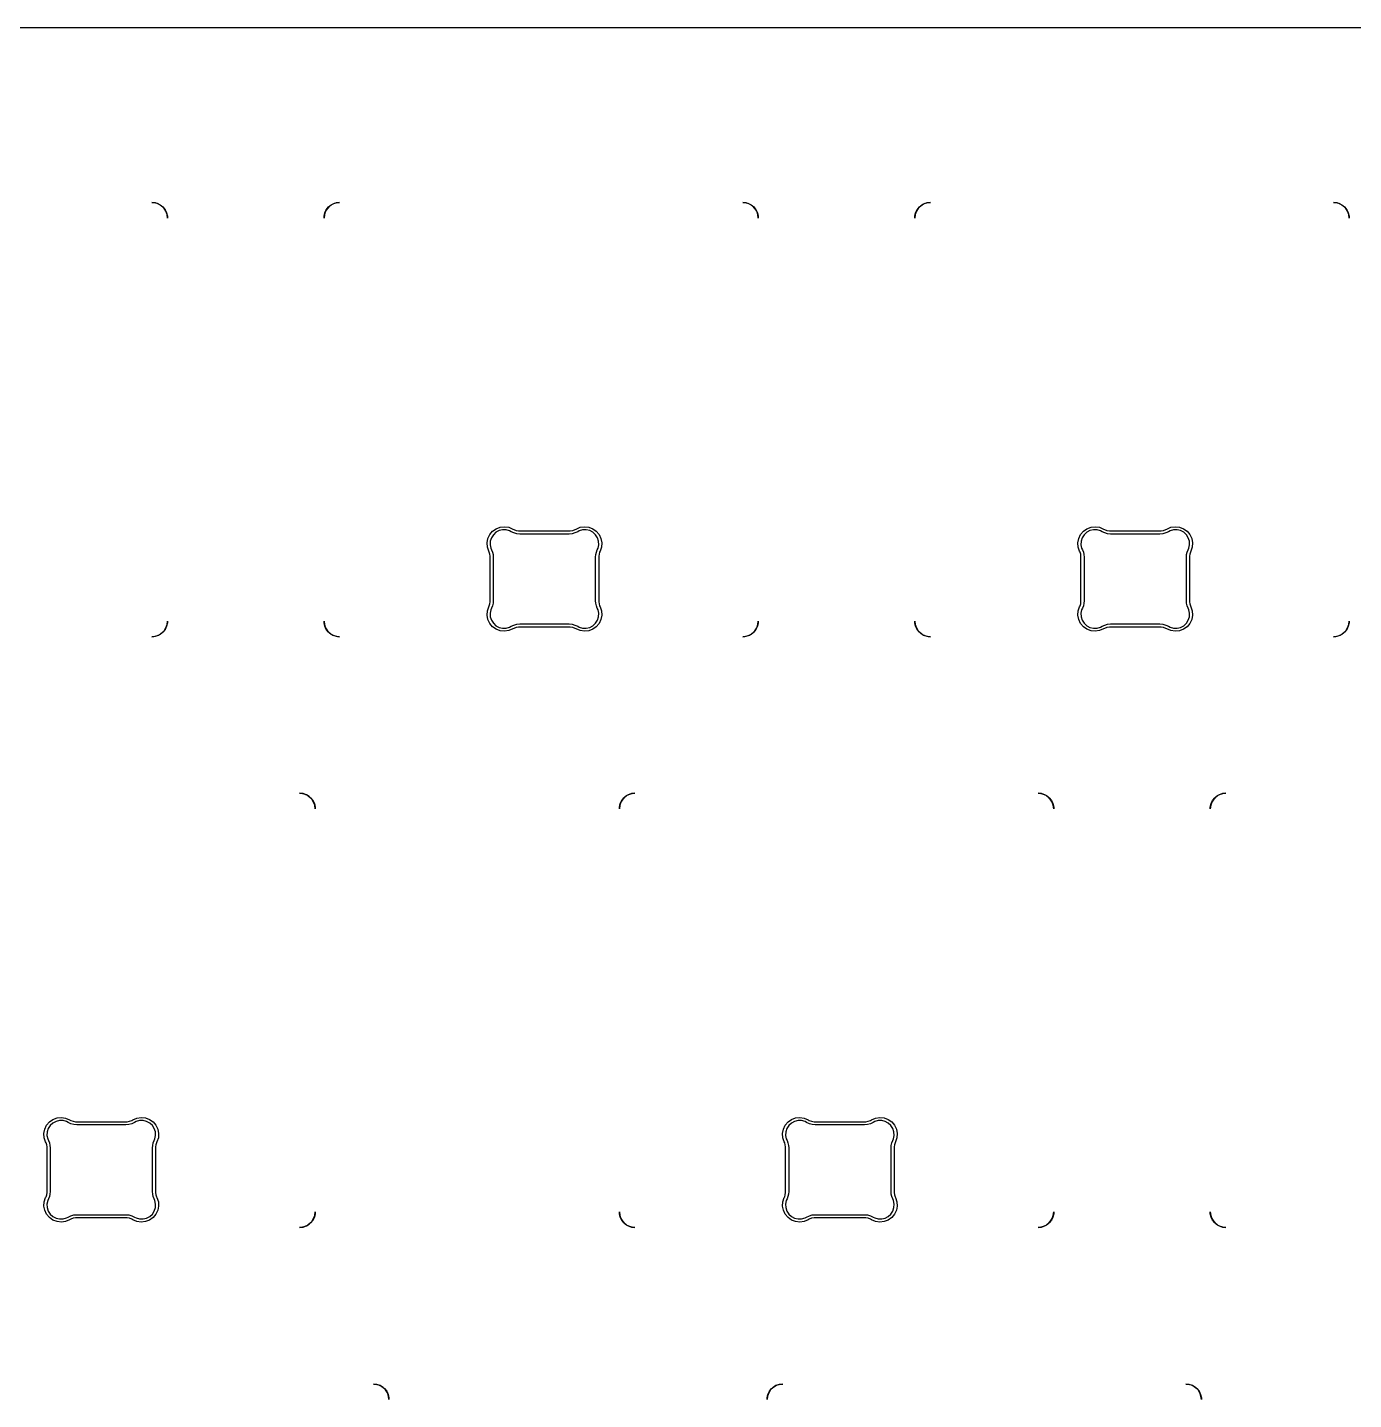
# Model space of a CAD drawing. Header units: millimetres. Extents: x -23 to 317, y -152 to -52.
# Drawn here: x 19.14 to 61.89, y -95.78 to -51.53 of the extents above; entities that cross this region are included whole.
import ezdxf

# ---------------------------------------------------------------- set-up
doc = ezdxf.new("R2010")
doc.units = ezdxf.units.MM
doc.layers.add('Edge.Cuts', color=40, linetype='CONTINUOUS', true_color=0xfabd2f)

msp = doc.modelspace()

# ---------------------------------------------------------------- linework, layer by layer
at = {"layer": 'Edge.Cuts', "linetype": 'CONTINUOUS'}
for p, q in [((-23.4, -51.535), (317.4, -51.535)), ((317.395, -51.545), (-23.395, -51.545)), ((23.26126, -57.192536), (23.15, -57.18)), ((23.15, -57.18), (23.206336, -57.18)), ((23.206336, -57.18), (23.316184, -57.205072)), ((23.366942, -57.229516), (23.26126, -57.192536)), ((23.316184, -57.205072), (23.417699, -57.253959)), ((23.461745, -57.289085), (23.366942, -57.229516)), ((23.417699, -57.253959), (23.50579, -57.32421)), ((23.540915, -57.368255), (23.461745, -57.289085)), ((23.50579, -57.32421), (23.576041, -57.412301)), ((23.600484, -57.463058), (23.540915, -57.368255)), ((23.576041, -57.412301), (23.624928, -57.513816)), ((23.637464, -57.56874), (23.600484, -57.463058)), ((23.624928, -57.513816), (23.65, -57.623664)), ((28.7, -57.623664), (28.725072, -57.513816)), ((28.749516, -57.463058), (28.712536, -57.56874)), ((28.725072, -57.513816), (28.773959, -57.412301)), ((28.809085, -57.368255), (28.749516, -57.463058)), ((28.773959, -57.412301), (28.84421, -57.32421)), ((28.888255, -57.289085), (28.809085, -57.368255)), ((28.84421, -57.32421), (28.932301, -57.253959)), ((28.983058, -57.229516), (28.888255, -57.289085)), ((28.932301, -57.253959), (29.033816, -57.205072)), ((29.08874, -57.192536), (28.983058, -57.229516)), ((29.033816, -57.205072), (29.143664, -57.18)), ((29.2, -57.18), (29.08874, -57.192536)), ((29.143664, -57.18), (29.2, -57.18)), ((42.31126, -57.192536), (42.2, -57.18)), ((42.2, -57.18), (42.256336, -57.18)), ((42.256336, -57.18), (42.366184, -57.205072)), ((42.416942, -57.229516), (42.31126, -57.192536)), ((42.366184, -57.205072), (42.467699, -57.253959)), ((42.511745, -57.289085), (42.416942, -57.229516)), ((42.467699, -57.253959), (42.55579, -57.32421)), ((42.590915, -57.368255), (42.511745, -57.289085)), ((42.55579, -57.32421), (42.626041, -57.412301)), ((42.650484, -57.463058), (42.590915, -57.368255)), ((42.626041, -57.412301), (42.674928, -57.513816)), ((42.687464, -57.56874), (42.650484, -57.463058)), ((42.674928, -57.513816), (42.7, -57.623664)), ((47.75, -57.623664), (47.775072, -57.513816)), ((47.799516, -57.463058), (47.762536, -57.56874)), ((47.775072, -57.513816), (47.823959, -57.412301)), ((47.859085, -57.368255), (47.799516, -57.463058)), ((47.823959, -57.412301), (47.89421, -57.32421)), ((47.938255, -57.289085), (47.859085, -57.368255)), ((47.89421, -57.32421), (47.982301, -57.253959)), ((48.033058, -57.229516), (47.938255, -57.289085)), ((47.982301, -57.253959), (48.083816, -57.205072)), ((48.13874, -57.192536), (48.033058, -57.229516)), ((48.083816, -57.205072), (48.193664, -57.18)), ((48.25, -57.18), (48.13874, -57.192536)), ((48.193664, -57.18), (48.25, -57.18)), ((61.36126, -57.192536), (61.25, -57.18)), ((61.25, -57.18), (61.306336, -57.18)), ((61.306336, -57.18), (61.416184, -57.205072)), ((61.466942, -57.229516), (61.36126, -57.192536)), ((61.416184, -57.205072), (61.517699, -57.253959)), ((61.561745, -57.289085), (61.466942, -57.229516)), ((61.517699, -57.253959), (61.60579, -57.32421)), ((61.640915, -57.368255), (61.561745, -57.289085)), ((61.60579, -57.32421), (61.676041, -57.412301)), ((61.700484, -57.463058), (61.640915, -57.368255)), ((61.676041, -57.412301), (61.724928, -57.513816)), ((61.737464, -57.56874), (61.700484, -57.463058)), ((61.724928, -57.513816), (61.75, -57.623664)), ((23.65, -57.68), (23.637464, -57.56874)), ((23.65, -57.623664), (23.65, -57.68)), ((28.712536, -57.56874), (28.7, -57.68)), ((28.7, -57.68), (28.7, -57.623664)), ((42.7, -57.68), (42.687464, -57.56874)), ((42.7, -57.623664), (42.7, -57.68)), ((47.762536, -57.56874), (47.75, -57.68)), ((47.75, -57.68), (47.75, -57.623664)), ((61.75, -57.68), (61.737464, -57.56874)), ((61.75, -57.623664), (61.75, -57.68)), ((34.24795, -67.698244), (34.378614, -67.648603)), ((34.378614, -67.648603), (34.517572, -67.633502)), ((34.517572, -67.633502), (34.655849, -67.653917)), ((34.655849, -67.653917), (34.784515, -67.70853)), ((36.827485, -67.708531), (36.956151, -67.653918)), ((36.956151, -67.653918), (37.094428, -67.633503)), ((37.094428, -67.633503), (37.233386, -67.648604)), ((37.233386, -67.648604), (37.36405, -67.698245)), ((53.29795, -67.698244), (53.428614, -67.648603)), ((53.428614, -67.648603), (53.567572, -67.633502)), ((53.567572, -67.633502), (53.705849, -67.653917)), ((53.705849, -67.653917), (53.834515, -67.70853)), ((55.877485, -67.708531), (56.006151, -67.653918)), ((56.006151, -67.653918), (56.144428, -67.633503)), ((56.144428, -67.633503), (56.283386, -67.648604)), ((56.283386, -67.648604), (56.41405, -67.698245)), ((33.958054, -68.149873), (33.984234, -68.01257)), ((33.984234, -68.01257), (34.044179, -67.886301)), ((34.044179, -67.886301), (34.134019, -67.77922)), ((34.061481, -68.098447), (34.054454, -68.213504)), ((34.097284, -67.988876), (34.061481, -68.098447)), ((34.159552, -67.89187), (34.097284, -67.988876)), ((34.134019, -67.77922), (34.24795, -67.698244)), ((34.244262, -67.813692), (34.159552, -67.89187)), ((34.345943, -67.759393), (34.244262, -67.813692)), ((34.458028, -67.732479), (34.345943, -67.759393)), ((34.573279, -67.734688), (34.458028, -67.732479)), ((34.68425, -67.765878), (34.573279, -67.734688)), ((34.734063, -67.79487), (34.68425, -67.765878)), ((34.821638, -67.836172), (34.734063, -67.79487)), ((34.784515, -67.70853), (34.818862, -67.72856)), ((34.818862, -67.72856), (34.893495, -67.756019)), ((34.915098, -67.861476), (34.821638, -67.836172)), ((34.893495, -67.756019), (34.971786, -67.769964)), ((35.011539, -67.869998), (34.915098, -67.861476)), ((34.971786, -67.769964), (35.011547, -67.769999)), ((35.011548, -67.87), (35.011539, -67.869998)), ((35.011547, -67.769999), (35.01155, -67.77)), ((36.600453, -67.87), (35.011548, -67.87)), ((35.01155, -67.77), (36.600453, -67.77)), ((36.600453, -67.77), (36.640214, -67.769965)), ((36.696902, -67.861477), (36.600453, -67.87)), ((36.640214, -67.769965), (36.718505, -67.75602)), ((36.790362, -67.836173), (36.696902, -67.861477)), ((36.718505, -67.75602), (36.793138, -67.728561)), ((36.877937, -67.794871), (36.790362, -67.836173)), ((36.793138, -67.728561), (36.827485, -67.708531)), ((36.92775, -67.765879), (36.877937, -67.794871)), ((37.038721, -67.734689), (36.92775, -67.765879)), ((37.153971, -67.73248), (37.038721, -67.734689)), ((37.266057, -67.759394), (37.153971, -67.73248)), ((37.367738, -67.813693), (37.266057, -67.759394)), ((37.36405, -67.698245), (37.477981, -67.779221)), ((37.452448, -67.89187), (37.367738, -67.813693)), ((37.514715, -67.988877), (37.452448, -67.89187)), ((37.477981, -67.779221), (37.56782, -67.886302)), ((37.550519, -68.098447), (37.514715, -67.988877)), ((37.557546, -68.213504), (37.550519, -68.098447)), ((37.56782, -67.886302), (37.627766, -68.012571)), ((37.627766, -68.012571), (37.653946, -68.149873)), ((53.008054, -68.149873), (53.034234, -68.01257)), ((53.034234, -68.01257), (53.094179, -67.886301)), ((53.094179, -67.886301), (53.184019, -67.77922)), ((53.111481, -68.098447), (53.104454, -68.213504)), ((53.147284, -67.988876), (53.111481, -68.098447)), ((53.209552, -67.89187), (53.147284, -67.988876)), ((53.184019, -67.77922), (53.29795, -67.698244)), ((53.294262, -67.813692), (53.209552, -67.89187)), ((53.395943, -67.759393), (53.294262, -67.813692)), ((53.508028, -67.732479), (53.395943, -67.759393)), ((53.623279, -67.734688), (53.508028, -67.732479)), ((53.73425, -67.765878), (53.623279, -67.734688)), ((53.784063, -67.79487), (53.73425, -67.765878)), ((53.871638, -67.836172), (53.784063, -67.79487)), ((53.834515, -67.70853), (53.868862, -67.72856)), ((53.868862, -67.72856), (53.943495, -67.756019)), ((53.965098, -67.861476), (53.871638, -67.836172)), ((53.943495, -67.756019), (54.021786, -67.769964)), ((54.061539, -67.869998), (53.965098, -67.861476)), ((54.021786, -67.769964), (54.061547, -67.769999)), ((54.061548, -67.87), (54.061539, -67.869998)), ((54.061547, -67.769999), (54.06155, -67.77)), ((55.650453, -67.87), (54.061548, -67.87)), ((54.06155, -67.77), (55.650453, -67.77)), ((55.650453, -67.77), (55.690214, -67.769965)), ((55.746902, -67.861477), (55.650453, -67.87)), ((55.690214, -67.769965), (55.768505, -67.75602)), ((55.840362, -67.836173), (55.746902, -67.861477)), ((55.768505, -67.75602), (55.843138, -67.728561)), ((55.927937, -67.794871), (55.840362, -67.836173)), ((55.843138, -67.728561), (55.877485, -67.708531)), ((55.97775, -67.765879), (55.927937, -67.794871)), ((56.088721, -67.734689), (55.97775, -67.765879)), ((56.203971, -67.73248), (56.088721, -67.734689)), ((56.316057, -67.759394), (56.203971, -67.73248)), ((56.417738, -67.813693), (56.316057, -67.759394)), ((56.41405, -67.698245), (56.527981, -67.779221)), ((56.502448, -67.89187), (56.417738, -67.813693)), ((56.564715, -67.988877), (56.502448, -67.89187)), ((56.527981, -67.779221), (56.61782, -67.886302)), ((56.600519, -68.098447), (56.564715, -67.988877)), ((56.607546, -68.213504), (56.600519, -68.098447)), ((56.61782, -67.886302), (56.677766, -68.012571)), ((56.677766, -68.012571), (56.703946, -68.149873)), ((33.967331, -68.289341), (33.958054, -68.149873)), ((34.011465, -68.421967), (33.967331, -68.289341)), ((34.026088, -68.452342), (34.011465, -68.421967)), ((34.045956, -68.516773), (34.026088, -68.452342)), ((34.056002, -68.583445), (34.045956, -68.516773)), ((34.054454, -68.213504), (34.076658, -68.326616)), ((34.076658, -68.326616), (34.101567, -68.378591)), ((34.101567, -68.378591), (34.131581, -68.455091)), ((34.131581, -68.455091), (34.149862, -68.535209)), ((34.149862, -68.535209), (34.156001, -68.617156)), ((37.455999, -68.617156), (37.462138, -68.535209)), ((37.462138, -68.535209), (37.480419, -68.455091)), ((37.480419, -68.455091), (37.510431, -68.378594)), ((37.510431, -68.378594), (37.510432, -68.378591)), ((37.510432, -68.378591), (37.535342, -68.326616)), ((37.535342, -68.326616), (37.557546, -68.213504)), ((37.566044, -68.516772), (37.555998, -68.583444)), ((37.585912, -68.452342), (37.566044, -68.516772)), ((37.600533, -68.421969), (37.585912, -68.452342)), ((37.600536, -68.421967), (37.600533, -68.421969)), ((37.644669, -68.289341), (37.600536, -68.421967)), ((37.653946, -68.149873), (37.644669, -68.289341)), ((53.017331, -68.289341), (53.008054, -68.149873)), ((53.061465, -68.421967), (53.017331, -68.289341)), ((53.076088, -68.452342), (53.061465, -68.421967)), ((53.095956, -68.516773), (53.076088, -68.452342)), ((53.106002, -68.583445), (53.095956, -68.516773)), ((53.104454, -68.213504), (53.126658, -68.326616)), ((53.126658, -68.326616), (53.151567, -68.378591)), ((53.151567, -68.378591), (53.181581, -68.455091)), ((53.181581, -68.455091), (53.199862, -68.535209)), ((53.199862, -68.535209), (53.206001, -68.617156)), ((56.505999, -68.617156), (56.512138, -68.535209)), ((56.512138, -68.535209), (56.530419, -68.455091)), ((56.530419, -68.455091), (56.560431, -68.378594)), ((56.560431, -68.378594), (56.560432, -68.378591)), ((56.560432, -68.378591), (56.585342, -68.326616)), ((56.585342, -68.326616), (56.607546, -68.213504)), ((56.616044, -68.516772), (56.605998, -68.583444)), ((56.635912, -68.452342), (56.616044, -68.516772)), ((56.650533, -68.421969), (56.635912, -68.452342)), ((56.650536, -68.421967), (56.650533, -68.421969)), ((56.694669, -68.289341), (56.650536, -68.421967)), ((56.703946, -68.149873), (56.694669, -68.289341)), ((34.056001, -68.617156), (34.056002, -68.583445)), ((34.056001, -68.617157), (34.056001, -68.617156)), ((34.056001, -70.022841), (34.056001, -68.617157)), ((34.156001, -68.617156), (34.156001, -68.617157)), ((34.156001, -68.617157), (34.156001, -70.022841)), ((37.455999, -68.617157), (37.455999, -68.617156)), ((37.455999, -70.022841), (37.455999, -68.617157)), ((37.555998, -68.583444), (37.555999, -68.617156)), ((37.555999, -68.617156), (37.555999, -68.617157)), ((37.555999, -68.617157), (37.555999, -70.022841)), ((53.106001, -68.617156), (53.106002, -68.583445)), ((53.106001, -68.617157), (53.106001, -68.617156)), ((53.106001, -70.022841), (53.106001, -68.617157)), ((53.206001, -68.617156), (53.206001, -68.617157)), ((53.206001, -68.617157), (53.206001, -70.022841)), ((56.505999, -68.617157), (56.505999, -68.617156)), ((56.505999, -70.022841), (56.505999, -68.617157)), ((56.605998, -68.583444), (56.605999, -68.617156)), ((56.605999, -68.617156), (56.605999, -68.617157)), ((56.605999, -68.617157), (56.605999, -70.022841)), ((33.967331, -70.350657), (34.011464, -70.218031)), ((34.011464, -70.218031), (34.011466, -70.218028)), ((34.011466, -70.218028), (34.026088, -70.187656)), ((34.026088, -70.187656), (34.045956, -70.123226)), ((34.045956, -70.123226), (34.056002, -70.056554)), ((34.076658, -70.313381), (34.054454, -70.426494)), ((34.056001, -70.022842), (34.056001, -70.022841)), ((34.056002, -70.056554), (34.056001, -70.022842)), ((34.101568, -70.261407), (34.076658, -70.313381)), ((34.131581, -70.184907), (34.101568, -70.261403)), ((34.101568, -70.261403), (34.101568, -70.261407)), ((34.149862, -70.104789), (34.131581, -70.184907)), ((34.156001, -70.022842), (34.149862, -70.104789)), ((34.156001, -70.022841), (34.156001, -70.022842)), ((37.462138, -70.104789), (37.455999, -70.022841)), ((37.480419, -70.184907), (37.462138, -70.104789)), ((37.510433, -70.261406), (37.480419, -70.184907)), ((37.535343, -70.313381), (37.510433, -70.261406)), ((37.557547, -70.426494), (37.535343, -70.313381)), ((37.555999, -70.022841), (37.555998, -70.056553)), ((37.555998, -70.056553), (37.566044, -70.123225)), ((37.566044, -70.123225), (37.585912, -70.187656)), ((37.585912, -70.187656), (37.600534, -70.218028)), ((37.600534, -70.218028), (37.600535, -70.21803)), ((37.600535, -70.21803), (37.64467, -70.350656)), ((53.017331, -70.350657), (53.061464, -70.218031)), ((53.061464, -70.218031), (53.061466, -70.218028)), ((53.061466, -70.218028), (53.076088, -70.187656)), ((53.076088, -70.187656), (53.095956, -70.123226)), ((53.095956, -70.123226), (53.106002, -70.056554)), ((53.126658, -70.313381), (53.104454, -70.426494)), ((53.106001, -70.022842), (53.106001, -70.022841)), ((53.106002, -70.056554), (53.106001, -70.022842)), ((53.151568, -70.261407), (53.126658, -70.313381)), ((53.181581, -70.184907), (53.151568, -70.261403)), ((53.151568, -70.261403), (53.151568, -70.261407)), ((53.199862, -70.104789), (53.181581, -70.184907)), ((53.206001, -70.022842), (53.199862, -70.104789)), ((53.206001, -70.022841), (53.206001, -70.022842)), ((56.512138, -70.104789), (56.505999, -70.022841)), ((56.530419, -70.184907), (56.512138, -70.104789)), ((56.560433, -70.261406), (56.530419, -70.184907)), ((56.585343, -70.313381), (56.560433, -70.261406)), ((56.607547, -70.426494), (56.585343, -70.313381)), ((56.605999, -70.022841), (56.605998, -70.056553)), ((56.605998, -70.056553), (56.616044, -70.123225)), ((56.616044, -70.123225), (56.635912, -70.187656)), ((56.635912, -70.187656), (56.650534, -70.218028)), ((56.650534, -70.218028), (56.650535, -70.21803)), ((56.650535, -70.21803), (56.69467, -70.350656)), ((23.600484, -70.896942), (23.637464, -70.79126)), ((23.65, -70.736336), (23.624928, -70.846184)), ((23.637464, -70.79126), (23.65, -70.68)), ((23.65, -70.68), (23.65, -70.736336)), ((28.7, -70.736336), (28.7, -70.68)), ((28.7, -70.68), (28.712536, -70.79126)), ((28.725072, -70.846184), (28.7, -70.736336)), ((28.712536, -70.79126), (28.749516, -70.896942)), ((33.958054, -70.490125), (33.967331, -70.350657)), ((33.984234, -70.627427), (33.958054, -70.490125)), ((34.04418, -70.753696), (33.984234, -70.627427)), ((34.13402, -70.860776), (34.04418, -70.753696)), ((34.054454, -70.426494), (34.061482, -70.541551)), ((34.061482, -70.541551), (34.097285, -70.651121)), ((34.097285, -70.651121), (34.159553, -70.748127)), ((34.159553, -70.748127), (34.244262, -70.826304)), ((34.821639, -70.803826), (34.915099, -70.778522)), ((34.915099, -70.778522), (35.011548, -70.769999)), ((35.011548, -70.769999), (36.600452, -70.769999)), ((36.600452, -70.769999), (36.696902, -70.778522)), ((36.696902, -70.778522), (36.790362, -70.803826)), ((37.367739, -70.826306), (37.452449, -70.748128)), ((37.452449, -70.748128), (37.514717, -70.651121)), ((37.567822, -70.753697), (37.477982, -70.860778)), ((37.514717, -70.651121), (37.55052, -70.541551)), ((37.55052, -70.541551), (37.557547, -70.426494)), ((37.627767, -70.627427), (37.567822, -70.753697)), ((37.653947, -70.490124), (37.627767, -70.627427)), ((37.64467, -70.350656), (37.653947, -70.490124)), ((42.650484, -70.896942), (42.687464, -70.79126)), ((42.7, -70.736336), (42.674928, -70.846184)), ((42.687464, -70.79126), (42.7, -70.68)), ((42.7, -70.68), (42.7, -70.736336)), ((47.75, -70.736336), (47.75, -70.68)), ((47.75, -70.68), (47.762536, -70.79126)), ((47.775072, -70.846184), (47.75, -70.736336)), ((47.762536, -70.79126), (47.799516, -70.896942)), ((53.008054, -70.490125), (53.017331, -70.350657)), ((53.034234, -70.627427), (53.008054, -70.490125)), ((53.09418, -70.753696), (53.034234, -70.627427)), ((53.18402, -70.860776), (53.09418, -70.753696)), ((53.104454, -70.426494), (53.111482, -70.541551)), ((53.111482, -70.541551), (53.147285, -70.651121)), ((53.147285, -70.651121), (53.209553, -70.748127)), ((53.209553, -70.748127), (53.294262, -70.826304)), ((53.871639, -70.803826), (53.965099, -70.778522)), ((53.965099, -70.778522), (54.061548, -70.769999)), ((54.061548, -70.769999), (55.650452, -70.769999)), ((55.650452, -70.769999), (55.746902, -70.778522)), ((55.746902, -70.778522), (55.840362, -70.803826)), ((56.417739, -70.826306), (56.502449, -70.748128)), ((56.502449, -70.748128), (56.564717, -70.651121)), ((56.617822, -70.753697), (56.527982, -70.860778)), ((56.564717, -70.651121), (56.60052, -70.541551)), ((56.60052, -70.541551), (56.607547, -70.426494)), ((56.677767, -70.627427), (56.617822, -70.753697)), ((56.703947, -70.490124), (56.677767, -70.627427)), ((56.69467, -70.350656), (56.703947, -70.490124)), ((61.700484, -70.896942), (61.737464, -70.79126)), ((61.75, -70.736336), (61.724928, -70.846184)), ((61.737464, -70.79126), (61.75, -70.68)), ((61.75, -70.68), (61.75, -70.736336)), ((23.15, -71.18), (23.26126, -71.167464)), ((23.206336, -71.18), (23.15, -71.18)), ((23.316184, -71.154928), (23.206336, -71.18)), ((23.26126, -71.167464), (23.366942, -71.130484)), ((23.417699, -71.106041), (23.316184, -71.154928)), ((23.366942, -71.130484), (23.461745, -71.070915)), ((23.50579, -71.03579), (23.417699, -71.106041)), ((23.461745, -71.070915), (23.540915, -70.991745)), ((23.576041, -70.947699), (23.50579, -71.03579)), ((23.540915, -70.991745), (23.600484, -70.896942)), ((23.624928, -70.846184), (23.576041, -70.947699)), ((28.773959, -70.947699), (28.725072, -70.846184)), ((28.749516, -70.896942), (28.809085, -70.991745)), ((28.84421, -71.03579), (28.773959, -70.947699)), ((28.809085, -70.991745), (28.888255, -71.070915)), ((28.932301, -71.106041), (28.84421, -71.03579)), ((28.888255, -71.070915), (28.983058, -71.130484)), ((29.033816, -71.154928), (28.932301, -71.106041)), ((28.983058, -71.130484), (29.08874, -71.167464)), ((29.143664, -71.18), (29.033816, -71.154928)), ((29.08874, -71.167464), (29.2, -71.18)), ((29.2, -71.18), (29.143664, -71.18)), ((34.24795, -70.941752), (34.13402, -70.860776)), ((34.244262, -70.826304), (34.345944, -70.880603)), ((34.378614, -70.991394), (34.24795, -70.941752)), ((34.345944, -70.880603), (34.458029, -70.907517)), ((34.517572, -71.006494), (34.378614, -70.991394)), ((34.458029, -70.907517), (34.573279, -70.905308)), ((34.655849, -70.986079), (34.517572, -71.006494)), ((34.573279, -70.905308), (34.68425, -70.874118)), ((34.784504, -70.93147), (34.655849, -70.986079)), ((34.68425, -70.874118), (34.734063, -70.845126)), ((34.734063, -70.845126), (34.734072, -70.845123)), ((34.734072, -70.845123), (34.821639, -70.803826)), ((34.784516, -70.931468), (34.784504, -70.93147)), ((34.818863, -70.911438), (34.784516, -70.931468)), ((34.893496, -70.883979), (34.818863, -70.911438)), ((34.971787, -70.870034), (34.893496, -70.883979)), ((35.011548, -70.869999), (34.971787, -70.870034)), ((36.600452, -70.869999), (35.011548, -70.869999)), ((36.640214, -70.870033), (36.600452, -70.869999)), ((36.718505, -70.883979), (36.640214, -70.870033)), ((36.793138, -70.911438), (36.718505, -70.883979)), ((36.790362, -70.803826), (36.877937, -70.845128)), ((36.827485, -70.931468), (36.793138, -70.911438)), ((36.956151, -70.986081), (36.827485, -70.931468)), ((36.877937, -70.845128), (36.92775, -70.87412)), ((36.92775, -70.87412), (37.038722, -70.90531)), ((37.094428, -71.006496), (36.956151, -70.986081)), ((37.038722, -70.90531), (37.153972, -70.90752)), ((37.233387, -70.991396), (37.094428, -71.006496)), ((37.153972, -70.90752), (37.266058, -70.880605)), ((37.364051, -70.941754), (37.233387, -70.991396)), ((37.266058, -70.880605), (37.367739, -70.826306)), ((37.477982, -70.860778), (37.364051, -70.941754)), ((42.2, -71.18), (42.31126, -71.167464)), ((42.256336, -71.18), (42.2, -71.18)), ((42.366184, -71.154928), (42.256336, -71.18)), ((42.31126, -71.167464), (42.416942, -71.130484)), ((42.467699, -71.106041), (42.366184, -71.154928)), ((42.416942, -71.130484), (42.511745, -71.070915)), ((42.55579, -71.03579), (42.467699, -71.106041)), ((42.511745, -71.070915), (42.590915, -70.991745)), ((42.626041, -70.947699), (42.55579, -71.03579)), ((42.590915, -70.991745), (42.650484, -70.896942)), ((42.674928, -70.846184), (42.626041, -70.947699)), ((47.823959, -70.947699), (47.775072, -70.846184)), ((47.799516, -70.896942), (47.859085, -70.991745)), ((47.89421, -71.03579), (47.823959, -70.947699)), ((47.859085, -70.991745), (47.938255, -71.070915)), ((47.982301, -71.106041), (47.89421, -71.03579)), ((47.938255, -71.070915), (48.033058, -71.130484)), ((48.083816, -71.154928), (47.982301, -71.106041)), ((48.033058, -71.130484), (48.13874, -71.167464)), ((48.193664, -71.18), (48.083816, -71.154928)), ((48.13874, -71.167464), (48.25, -71.18)), ((48.25, -71.18), (48.193664, -71.18)), ((53.29795, -70.941752), (53.18402, -70.860776)), ((53.294262, -70.826304), (53.395944, -70.880603)), ((53.428614, -70.991394), (53.29795, -70.941752)), ((53.395944, -70.880603), (53.508029, -70.907517)), ((53.567572, -71.006494), (53.428614, -70.991394)), ((53.508029, -70.907517), (53.623279, -70.905308)), ((53.705849, -70.986079), (53.567572, -71.006494)), ((53.623279, -70.905308), (53.73425, -70.874118)), ((53.834504, -70.93147), (53.705849, -70.986079)), ((53.73425, -70.874118), (53.784063, -70.845126)), ((53.784063, -70.845126), (53.784072, -70.845123)), ((53.784072, -70.845123), (53.871639, -70.803826)), ((53.834516, -70.931468), (53.834504, -70.93147)), ((53.868863, -70.911438), (53.834516, -70.931468)), ((53.943496, -70.883979), (53.868863, -70.911438)), ((54.021787, -70.870034), (53.943496, -70.883979)), ((54.061548, -70.869999), (54.021787, -70.870034)), ((55.650452, -70.869999), (54.061548, -70.869999)), ((55.690214, -70.870033), (55.650452, -70.869999)), ((55.768505, -70.883979), (55.690214, -70.870033)), ((55.843138, -70.911438), (55.768505, -70.883979)), ((55.840362, -70.803826), (55.927937, -70.845128)), ((55.877485, -70.931468), (55.843138, -70.911438)), ((56.006151, -70.986081), (55.877485, -70.931468)), ((55.927937, -70.845128), (55.97775, -70.87412)), ((55.97775, -70.87412), (56.088722, -70.90531)), ((56.144428, -71.006496), (56.006151, -70.986081)), ((56.088722, -70.90531), (56.203972, -70.90752)), ((56.283387, -70.991396), (56.144428, -71.006496)), ((56.203972, -70.90752), (56.316058, -70.880605)), ((56.414051, -70.941754), (56.283387, -70.991396)), ((56.316058, -70.880605), (56.417739, -70.826306)), ((56.527982, -70.860778), (56.414051, -70.941754)), ((61.25, -71.18), (61.36126, -71.167464)), ((61.306336, -71.18), (61.25, -71.18)), ((61.416184, -71.154928), (61.306336, -71.18)), ((61.36126, -71.167464), (61.466942, -71.130484)), ((61.517699, -71.106041), (61.416184, -71.154928)), ((61.466942, -71.130484), (61.561745, -71.070915)), ((61.60579, -71.03579), (61.517699, -71.106041)), ((61.561745, -71.070915), (61.640915, -70.991745)), ((61.676041, -70.947699), (61.60579, -71.03579)), ((61.640915, -70.991745), (61.700484, -70.896942)), ((61.724928, -70.846184), (61.676041, -70.947699)), ((28.02376, -76.242536), (27.9125, -76.23)), ((27.9125, -76.23), (27.968836, -76.23)), ((27.968836, -76.23), (28.078684, -76.255072)), ((28.129442, -76.279516), (28.02376, -76.242536)), ((28.078684, -76.255072), (28.180199, -76.303959)), ((28.224245, -76.339085), (28.129442, -76.279516)), ((28.180199, -76.303959), (28.26829, -76.37421)), ((28.303415, -76.418255), (28.224245, -76.339085)), ((28.26829, -76.37421), (28.338541, -76.462301)), ((28.362984, -76.513058), (28.303415, -76.418255)), ((28.338541, -76.462301), (28.387428, -76.563816)), ((28.399964, -76.61874), (28.362984, -76.513058)), ((38.274516, -76.513058), (38.237536, -76.61874)), ((38.250072, -76.563816), (38.298959, -76.462301)), ((38.334085, -76.418255), (38.274516, -76.513058)), ((38.298959, -76.462301), (38.36921, -76.37421)), ((38.413255, -76.339085), (38.334085, -76.418255)), ((38.36921, -76.37421), (38.457301, -76.303959)), ((38.508058, -76.279516), (38.413255, -76.339085)), ((38.457301, -76.303959), (38.558816, -76.255072)), ((38.61374, -76.242536), (38.508058, -76.279516)), ((38.558816, -76.255072), (38.668664, -76.23)), ((38.725, -76.23), (38.61374, -76.242536)), ((38.668664, -76.23), (38.725, -76.23)), ((51.83626, -76.242536), (51.725, -76.23)), ((51.725, -76.23), (51.781336, -76.23)), ((51.781336, -76.23), (51.891184, -76.255072)), ((51.941942, -76.279516), (51.83626, -76.242536)), ((51.891184, -76.255072), (51.992699, -76.303959)), ((52.036745, -76.339085), (51.941942, -76.279516)), ((51.992699, -76.303959), (52.08079, -76.37421)), ((52.115915, -76.418255), (52.036745, -76.339085)), ((52.08079, -76.37421), (52.151041, -76.462301)), ((52.175484, -76.513058), (52.115915, -76.418255)), ((52.151041, -76.462301), (52.199928, -76.563816)), ((52.212464, -76.61874), (52.175484, -76.513058)), ((57.324516, -76.513058), (57.287536, -76.61874)), ((57.300072, -76.563816), (57.348959, -76.462301)), ((57.384085, -76.418255), (57.324516, -76.513058)), ((57.348959, -76.462301), (57.41921, -76.37421)), ((57.463255, -76.339085), (57.384085, -76.418255)), ((57.41921, -76.37421), (57.507301, -76.303959)), ((57.558058, -76.279516), (57.463255, -76.339085)), ((57.507301, -76.303959), (57.608816, -76.255072)), ((57.66374, -76.242536), (57.558058, -76.279516)), ((57.608816, -76.255072), (57.718664, -76.23)), ((57.775, -76.23), (57.66374, -76.242536)), ((57.718664, -76.23), (57.775, -76.23)), ((28.387428, -76.563816), (28.4125, -76.673664)), ((28.4125, -76.73), (28.399964, -76.61874)), ((28.4125, -76.673664), (28.4125, -76.73)), ((38.225, -76.673664), (38.250072, -76.563816)), ((38.237536, -76.61874), (38.225, -76.73)), ((38.225, -76.73), (38.225, -76.673664)), ((52.199928, -76.563816), (52.225, -76.673664)), ((52.225, -76.73), (52.212464, -76.61874)), ((52.225, -76.673664), (52.225, -76.73)), ((57.275, -76.673664), (57.300072, -76.563816)), ((57.287536, -76.61874), (57.275, -76.73)), ((57.275, -76.73), (57.275, -76.673664)), ((19.96095, -86.748244), (20.091614, -86.698603)), ((20.091614, -86.698603), (20.230572, -86.683502)), ((20.230572, -86.683502), (20.368849, -86.703917)), ((20.368849, -86.703917), (20.497515, -86.75853)), ((22.540485, -86.758531), (22.669151, -86.703918)), ((22.669151, -86.703918), (22.807428, -86.683503)), ((22.807428, -86.683503), (22.946386, -86.698604)), ((22.946386, -86.698604), (23.07705, -86.748245)), ((43.77395, -86.748244), (43.904614, -86.698603)), ((43.904614, -86.698603), (44.043572, -86.683502)), ((44.043572, -86.683502), (44.181849, -86.703917)), ((44.181849, -86.703917), (44.310515, -86.75853)), ((46.353485, -86.758531), (46.482151, -86.703918)), ((46.482151, -86.703918), (46.620428, -86.683503)), ((46.620428, -86.683503), (46.759386, -86.698604)), ((46.759386, -86.698604), (46.89005, -86.748245)), ((19.671054, -87.199873), (19.697234, -87.06257)), ((19.697234, -87.06257), (19.757179, -86.936301)), ((19.757179, -86.936301), (19.847019, -86.82922)), ((19.774481, -87.148447), (19.767454, -87.263504)), ((19.810284, -87.038876), (19.774481, -87.148447)), ((19.872552, -86.94187), (19.810284, -87.038876)), ((19.847019, -86.82922), (19.96095, -86.748244)), ((19.957262, -86.863692), (19.872552, -86.94187)), ((20.058943, -86.809393), (19.957262, -86.863692)), ((20.171028, -86.782479), (20.058943, -86.809393)), ((20.286279, -86.784688), (20.171028, -86.782479)), ((20.39725, -86.815878), (20.286279, -86.784688)), ((20.447063, -86.84487), (20.39725, -86.815878)), ((20.534638, -86.886172), (20.447063, -86.84487)), ((20.497515, -86.75853), (20.531862, -86.77856)), ((20.531862, -86.77856), (20.606495, -86.806019)), ((20.628098, -86.911476), (20.534638, -86.886172)), ((20.606495, -86.806019), (20.684786, -86.819964)), ((20.724539, -86.919998), (20.628098, -86.911476)), ((20.684786, -86.819964), (20.724547, -86.819999)), ((20.724548, -86.92), (20.724539, -86.919998)), ((20.724547, -86.819999), (20.72455, -86.82)), ((22.313453, -86.92), (20.724548, -86.92)), ((20.72455, -86.82), (22.313453, -86.82)), ((22.313453, -86.82), (22.353214, -86.819965)), ((22.409902, -86.911477), (22.313453, -86.92)), ((22.353214, -86.819965), (22.431505, -86.80602)), ((22.503362, -86.886173), (22.409902, -86.911477)), ((22.431505, -86.80602), (22.506138, -86.778561)), ((22.590937, -86.844871), (22.503362, -86.886173)), ((22.506138, -86.778561), (22.540485, -86.758531)), ((22.64075, -86.815879), (22.590937, -86.844871)), ((22.751721, -86.784689), (22.64075, -86.815879)), ((22.866971, -86.78248), (22.751721, -86.784689)), ((22.979057, -86.809394), (22.866971, -86.78248)), ((23.080738, -86.863693), (22.979057, -86.809394)), ((23.07705, -86.748245), (23.190981, -86.829221)), ((23.165448, -86.94187), (23.080738, -86.863693)), ((23.227715, -87.038877), (23.165448, -86.94187)), ((23.190981, -86.829221), (23.28082, -86.936302)), ((23.263519, -87.148447), (23.227715, -87.038877)), ((23.270546, -87.263504), (23.263519, -87.148447)), ((23.28082, -86.936302), (23.340766, -87.062571)), ((23.340766, -87.062571), (23.366946, -87.199873)), ((43.484054, -87.199873), (43.510234, -87.06257)), ((43.510234, -87.06257), (43.570179, -86.936301)), ((43.570179, -86.936301), (43.660019, -86.82922)), ((43.587481, -87.148447), (43.580454, -87.263504)), ((43.623284, -87.038876), (43.587481, -87.148447)), ((43.685552, -86.94187), (43.623284, -87.038876)), ((43.660019, -86.82922), (43.77395, -86.748244)), ((43.770262, -86.863692), (43.685552, -86.94187)), ((43.871943, -86.809393), (43.770262, -86.863692)), ((43.984028, -86.782479), (43.871943, -86.809393)), ((44.099279, -86.784688), (43.984028, -86.782479)), ((44.21025, -86.815878), (44.099279, -86.784688)), ((44.260063, -86.84487), (44.21025, -86.815878)), ((44.347638, -86.886172), (44.260063, -86.84487)), ((44.310515, -86.75853), (44.344862, -86.77856)), ((44.344862, -86.77856), (44.419495, -86.806019)), ((44.441098, -86.911476), (44.347638, -86.886172)), ((44.419495, -86.806019), (44.497786, -86.819964)), ((44.537539, -86.919998), (44.441098, -86.911476)), ((44.497786, -86.819964), (44.537547, -86.819999)), ((44.537548, -86.92), (44.537539, -86.919998)), ((44.537547, -86.819999), (44.53755, -86.82)), ((46.126453, -86.92), (44.537548, -86.92)), ((44.53755, -86.82), (46.126453, -86.82)), ((46.126453, -86.82), (46.166214, -86.819965)), ((46.222902, -86.911477), (46.126453, -86.92)), ((46.166214, -86.819965), (46.244505, -86.80602)), ((46.316362, -86.886173), (46.222902, -86.911477)), ((46.244505, -86.80602), (46.319138, -86.778561)), ((46.403937, -86.844871), (46.316362, -86.886173)), ((46.319138, -86.778561), (46.353485, -86.758531)), ((46.45375, -86.815879), (46.403937, -86.844871)), ((46.564721, -86.784689), (46.45375, -86.815879)), ((46.679971, -86.78248), (46.564721, -86.784689)), ((46.792057, -86.809394), (46.679971, -86.78248)), ((46.893738, -86.863693), (46.792057, -86.809394)), ((46.89005, -86.748245), (47.003981, -86.829221)), ((46.978448, -86.94187), (46.893738, -86.863693)), ((47.040715, -87.038877), (46.978448, -86.94187)), ((47.003981, -86.829221), (47.09382, -86.936302)), ((47.076519, -87.148447), (47.040715, -87.038877)), ((47.083546, -87.263504), (47.076519, -87.148447)), ((47.09382, -86.936302), (47.153766, -87.062571)), ((47.153766, -87.062571), (47.179946, -87.199873)), ((19.680331, -87.339341), (19.671054, -87.199873)), ((19.724465, -87.471967), (19.680331, -87.339341)), ((19.739088, -87.502342), (19.724465, -87.471967)), ((19.758956, -87.566773), (19.739088, -87.502342)), ((19.769002, -87.633445), (19.758956, -87.566773)), ((19.767454, -87.263504), (19.789658, -87.376616)), ((19.789658, -87.376616), (19.814567, -87.428591)), ((19.814567, -87.428591), (19.844581, -87.505091)), ((19.844581, -87.505091), (19.862862, -87.585209)), ((19.862862, -87.585209), (19.869001, -87.667156)), ((23.168999, -87.667156), (23.175138, -87.585209)), ((23.175138, -87.585209), (23.193419, -87.505091)), ((23.193419, -87.505091), (23.223431, -87.428594)), ((23.223431, -87.428594), (23.223432, -87.428591)), ((23.223432, -87.428591), (23.248342, -87.376616)), ((23.248342, -87.376616), (23.270546, -87.263504)), ((23.279044, -87.566772), (23.268998, -87.633444)), ((23.298912, -87.502342), (23.279044, -87.566772)), ((23.313533, -87.471969), (23.298912, -87.502342)), ((23.313536, -87.471967), (23.313533, -87.471969)), ((23.357669, -87.339341), (23.313536, -87.471967)), ((23.366946, -87.199873), (23.357669, -87.339341)), ((43.493331, -87.339341), (43.484054, -87.199873)), ((43.537465, -87.471967), (43.493331, -87.339341)), ((43.552088, -87.502342), (43.537465, -87.471967)), ((43.571956, -87.566773), (43.552088, -87.502342)), ((43.582002, -87.633445), (43.571956, -87.566773)), ((43.580454, -87.263504), (43.602658, -87.376616)), ((43.602658, -87.376616), (43.627567, -87.428591)), ((43.627567, -87.428591), (43.657581, -87.505091)), ((43.657581, -87.505091), (43.675862, -87.585209)), ((43.675862, -87.585209), (43.682001, -87.667156)), ((46.981999, -87.667156), (46.988138, -87.585209)), ((46.988138, -87.585209), (47.006419, -87.505091)), ((47.006419, -87.505091), (47.036431, -87.428594)), ((47.036431, -87.428594), (47.036432, -87.428591)), ((47.036432, -87.428591), (47.061342, -87.376616)), ((47.061342, -87.376616), (47.083546, -87.263504)), ((47.092044, -87.566772), (47.081998, -87.633444)), ((47.111912, -87.502342), (47.092044, -87.566772)), ((47.126533, -87.471969), (47.111912, -87.502342)), ((47.126536, -87.471967), (47.126533, -87.471969)), ((47.170669, -87.339341), (47.126536, -87.471967)), ((47.179946, -87.199873), (47.170669, -87.339341)), ((19.769001, -87.667156), (19.769002, -87.633445)), ((19.769001, -87.667157), (19.769001, -87.667156)), ((19.769001, -89.072841), (19.769001, -87.667157)), ((19.869001, -87.667156), (19.869001, -87.667157)), ((19.869001, -87.667157), (19.869001, -89.072841)), ((23.168999, -87.667157), (23.168999, -87.667156)), ((23.168999, -89.072841), (23.168999, -87.667157)), ((23.268998, -87.633444), (23.268999, -87.667156)), ((23.268999, -87.667156), (23.268999, -87.667157)), ((23.268999, -87.667157), (23.268999, -89.072841)), ((43.582001, -87.667156), (43.582002, -87.633445)), ((43.582001, -87.667157), (43.582001, -87.667156)), ((43.582001, -89.072841), (43.582001, -87.667157)), ((43.682001, -87.667156), (43.682001, -87.667157)), ((43.682001, -87.667157), (43.682001, -89.072841)), ((46.981999, -87.667157), (46.981999, -87.667156)), ((46.981999, -89.072841), (46.981999, -87.667157)), ((47.081998, -87.633444), (47.081999, -87.667156)), ((47.081999, -87.667156), (47.081999, -87.667157)), ((47.081999, -87.667157), (47.081999, -89.072841)), ((19.680331, -89.400657), (19.724464, -89.268031)), ((19.724464, -89.268031), (19.724466, -89.268028)), ((19.724466, -89.268028), (19.739088, -89.237656)), ((19.739088, -89.237656), (19.758956, -89.173226)), ((19.758956, -89.173226), (19.769002, -89.106554)), ((19.789658, -89.363381), (19.767454, -89.476494)), ((19.769001, -89.072842), (19.769001, -89.072841)), ((19.769002, -89.106554), (19.769001, -89.072842)), ((19.814568, -89.311407), (19.789658, -89.363381)), ((19.844581, -89.234907), (19.814568, -89.311403)), ((19.814568, -89.311403), (19.814568, -89.311407)), ((19.862862, -89.154789), (19.844581, -89.234907)), ((19.869001, -89.072842), (19.862862, -89.154789)), ((19.869001, -89.072841), (19.869001, -89.072842)), ((23.175138, -89.154789), (23.168999, -89.072841)), ((23.193419, -89.234907), (23.175138, -89.154789)), ((23.223433, -89.311406), (23.193419, -89.234907)), ((23.248343, -89.363381), (23.223433, -89.311406)), ((23.270547, -89.476494), (23.248343, -89.363381)), ((23.268999, -89.072841), (23.268998, -89.106553)), ((23.268998, -89.106553), (23.279044, -89.173225)), ((23.279044, -89.173225), (23.298912, -89.237656)), ((23.298912, -89.237656), (23.313534, -89.268028)), ((23.313534, -89.268028), (23.313535, -89.26803)), ((23.313535, -89.26803), (23.35767, -89.400656)), ((43.493331, -89.400657), (43.537464, -89.268031)), ((43.537464, -89.268031), (43.537466, -89.268028)), ((43.537466, -89.268028), (43.552088, -89.237656)), ((43.552088, -89.237656), (43.571956, -89.173226)), ((43.571956, -89.173226), (43.582002, -89.106554)), ((43.602658, -89.363381), (43.580454, -89.476494)), ((43.582001, -89.072842), (43.582001, -89.072841)), ((43.582002, -89.106554), (43.582001, -89.072842)), ((43.627568, -89.311407), (43.602658, -89.363381)), ((43.657581, -89.234907), (43.627568, -89.311403)), ((43.627568, -89.311403), (43.627568, -89.311407)), ((43.675862, -89.154789), (43.657581, -89.234907)), ((43.682001, -89.072842), (43.675862, -89.154789)), ((43.682001, -89.072841), (43.682001, -89.072842)), ((46.988138, -89.154789), (46.981999, -89.072841)), ((47.006419, -89.234907), (46.988138, -89.154789)), ((47.036433, -89.311406), (47.006419, -89.234907)), ((47.061343, -89.363381), (47.036433, -89.311406)), ((47.083547, -89.476494), (47.061343, -89.363381)), ((47.081999, -89.072841), (47.081998, -89.106553)), ((47.081998, -89.106553), (47.092044, -89.173225)), ((47.092044, -89.173225), (47.111912, -89.237656)), ((47.111912, -89.237656), (47.126534, -89.268028)), ((47.126534, -89.268028), (47.126535, -89.26803)), ((47.126535, -89.26803), (47.17067, -89.400656)), ((19.671054, -89.540125), (19.680331, -89.400657)), ((19.697234, -89.677427), (19.671054, -89.540125)), ((19.75718, -89.803696), (19.697234, -89.677427)), ((19.84702, -89.910776), (19.75718, -89.803696)), ((19.767454, -89.476494), (19.774482, -89.591551)), ((19.774482, -89.591551), (19.810285, -89.701121)), ((19.810285, -89.701121), (19.872553, -89.798127)), ((19.872553, -89.798127), (19.957262, -89.876304)), ((23.080739, -89.876306), (23.165449, -89.798128)), ((23.165449, -89.798128), (23.227717, -89.701121)), ((23.280822, -89.803697), (23.190982, -89.910778)), ((23.227717, -89.701121), (23.26352, -89.591551)), ((23.26352, -89.591551), (23.270547, -89.476494)), ((23.340767, -89.677427), (23.280822, -89.803697)), ((23.366947, -89.540124), (23.340767, -89.677427)), ((23.35767, -89.400656), (23.366947, -89.540124)), ((28.4125, -89.786336), (28.387428, -89.896184)), ((28.399964, -89.84126), (28.4125, -89.73)), ((28.4125, -89.73), (28.4125, -89.786336)), ((38.225, -89.786336), (38.225, -89.73)), ((38.225, -89.73), (38.237536, -89.84126)), ((38.250072, -89.896184), (38.225, -89.786336)), ((43.484054, -89.540125), (43.493331, -89.400657)), ((43.510234, -89.677427), (43.484054, -89.540125)), ((43.57018, -89.803696), (43.510234, -89.677427)), ((43.66002, -89.910776), (43.57018, -89.803696)), ((43.580454, -89.476494), (43.587482, -89.591551)), ((43.587482, -89.591551), (43.623285, -89.701121)), ((43.623285, -89.701121), (43.685553, -89.798127)), ((43.685553, -89.798127), (43.770262, -89.876304)), ((46.893739, -89.876306), (46.978449, -89.798128)), ((46.978449, -89.798128), (47.040717, -89.701121)), ((47.093822, -89.803697), (47.003982, -89.910778)), ((47.040717, -89.701121), (47.07652, -89.591551)), ((47.07652, -89.591551), (47.083547, -89.476494)), ((47.153767, -89.677427), (47.093822, -89.803697)), ((47.179947, -89.540124), (47.153767, -89.677427)), ((47.17067, -89.400656), (47.179947, -89.540124)), ((52.225, -89.786336), (52.199928, -89.896184)), ((52.212464, -89.84126), (52.225, -89.73)), ((52.225, -89.73), (52.225, -89.786336)), ((57.275, -89.786336), (57.275, -89.73)), ((57.275, -89.73), (57.287536, -89.84126)), ((57.300072, -89.896184), (57.275, -89.786336)), ((19.96095, -89.991752), (19.84702, -89.910776)), ((19.957262, -89.876304), (20.058944, -89.930603)), ((20.091614, -90.041394), (19.96095, -89.991752)), ((20.058944, -89.930603), (20.171029, -89.957517)), ((20.230572, -90.056494), (20.091614, -90.041394)), ((20.171029, -89.957517), (20.286279, -89.955308)), ((20.368849, -90.036079), (20.230572, -90.056494)), ((20.286279, -89.955308), (20.39725, -89.924118)), ((20.497504, -89.98147), (20.368849, -90.036079)), ((20.39725, -89.924118), (20.447063, -89.895126)), ((20.447063, -89.895126), (20.447072, -89.895123)), ((20.447072, -89.895123), (20.534639, -89.853826)), ((20.497516, -89.981468), (20.497504, -89.98147)), ((20.531863, -89.961438), (20.497516, -89.981468)), ((20.606496, -89.933979), (20.531863, -89.961438)), ((20.534639, -89.853826), (20.628099, -89.828522)), ((20.684787, -89.920034), (20.606496, -89.933979)), ((20.628099, -89.828522), (20.724548, -89.819999)), ((20.724548, -89.919999), (20.684787, -89.920034)), ((20.724548, -89.819999), (22.313452, -89.819999)), ((22.313452, -89.919999), (20.724548, -89.919999)), ((22.313452, -89.819999), (22.409902, -89.828522)), ((22.353214, -89.920033), (22.313452, -89.919999)), ((22.431505, -89.933979), (22.353214, -89.920033)), ((22.409902, -89.828522), (22.503362, -89.853826)), ((22.506138, -89.961438), (22.431505, -89.933979)), ((22.503362, -89.853826), (22.590937, -89.895128)), ((22.540485, -89.981468), (22.506138, -89.961438)), ((22.669151, -90.036081), (22.540485, -89.981468)), ((22.590937, -89.895128), (22.64075, -89.92412)), ((22.64075, -89.92412), (22.751722, -89.95531)), ((22.807428, -90.056496), (22.669151, -90.036081)), ((22.751722, -89.95531), (22.866972, -89.95752)), ((22.946387, -90.041396), (22.807428, -90.056496)), ((22.866972, -89.95752), (22.979058, -89.930605)), ((23.077051, -89.991754), (22.946387, -90.041396)), ((22.979058, -89.930605), (23.080739, -89.876306)), ((23.190982, -89.910778), (23.077051, -89.991754)), ((27.9125, -90.23), (28.02376, -90.217464)), ((27.968836, -90.23), (27.9125, -90.23)), ((28.078684, -90.204928), (27.968836, -90.23)), ((28.02376, -90.217464), (28.129442, -90.180484)), ((28.180199, -90.156041), (28.078684, -90.204928)), ((28.129442, -90.180484), (28.224245, -90.120915)), ((28.26829, -90.08579), (28.180199, -90.156041)), ((28.224245, -90.120915), (28.303415, -90.041745)), ((28.338541, -89.997699), (28.26829, -90.08579)), ((28.303415, -90.041745), (28.362984, -89.946942)), ((28.387428, -89.896184), (28.338541, -89.997699)), ((28.362984, -89.946942), (28.399964, -89.84126)), ((38.237536, -89.84126), (38.274516, -89.946942)), ((38.298959, -89.997699), (38.250072, -89.896184)), ((38.274516, -89.946942), (38.334085, -90.041745)), ((38.36921, -90.08579), (38.298959, -89.997699)), ((38.334085, -90.041745), (38.413255, -90.120915)), ((38.457301, -90.156041), (38.36921, -90.08579)), ((38.413255, -90.120915), (38.508058, -90.180484)), ((38.558816, -90.204928), (38.457301, -90.156041)), ((38.508058, -90.180484), (38.61374, -90.217464)), ((38.668664, -90.23), (38.558816, -90.204928)), ((38.61374, -90.217464), (38.725, -90.23)), ((38.725, -90.23), (38.668664, -90.23)), ((43.77395, -89.991752), (43.66002, -89.910776)), ((43.770262, -89.876304), (43.871944, -89.930603)), ((43.904614, -90.041394), (43.77395, -89.991752)), ((43.871944, -89.930603), (43.984029, -89.957517)), ((44.043572, -90.056494), (43.904614, -90.041394)), ((43.984029, -89.957517), (44.099279, -89.955308)), ((44.181849, -90.036079), (44.043572, -90.056494)), ((44.099279, -89.955308), (44.21025, -89.924118)), ((44.310504, -89.98147), (44.181849, -90.036079)), ((44.21025, -89.924118), (44.260063, -89.895126)), ((44.260063, -89.895126), (44.260072, -89.895123)), ((44.260072, -89.895123), (44.347639, -89.853826)), ((44.310516, -89.981468), (44.310504, -89.98147)), ((44.344863, -89.961438), (44.310516, -89.981468)), ((44.419496, -89.933979), (44.344863, -89.961438)), ((44.347639, -89.853826), (44.441099, -89.828522)), ((44.497787, -89.920034), (44.419496, -89.933979)), ((44.441099, -89.828522), (44.537548, -89.819999)), ((44.537548, -89.919999), (44.497787, -89.920034)), ((44.537548, -89.819999), (46.126452, -89.819999)), ((46.126452, -89.919999), (44.537548, -89.919999)), ((46.126452, -89.819999), (46.222902, -89.828522)), ((46.166214, -89.920033), (46.126452, -89.919999)), ((46.244505, -89.933979), (46.166214, -89.920033)), ((46.222902, -89.828522), (46.316362, -89.853826)), ((46.319138, -89.961438), (46.244505, -89.933979)), ((46.316362, -89.853826), (46.403937, -89.895128)), ((46.353485, -89.981468), (46.319138, -89.961438)), ((46.482151, -90.036081), (46.353485, -89.981468)), ((46.403937, -89.895128), (46.45375, -89.92412)), ((46.45375, -89.92412), (46.564722, -89.95531)), ((46.620428, -90.056496), (46.482151, -90.036081)), ((46.564722, -89.95531), (46.679972, -89.95752)), ((46.759387, -90.041396), (46.620428, -90.056496)), ((46.679972, -89.95752), (46.792058, -89.930605)), ((46.890051, -89.991754), (46.759387, -90.041396)), ((46.792058, -89.930605), (46.893739, -89.876306)), ((47.003982, -89.910778), (46.890051, -89.991754)), ((51.725, -90.23), (51.83626, -90.217464)), ((51.781336, -90.23), (51.725, -90.23)), ((51.891184, -90.204928), (51.781336, -90.23)), ((51.83626, -90.217464), (51.941942, -90.180484)), ((51.992699, -90.156041), (51.891184, -90.204928)), ((51.941942, -90.180484), (52.036745, -90.120915)), ((52.08079, -90.08579), (51.992699, -90.156041)), ((52.036745, -90.120915), (52.115915, -90.041745)), ((52.151041, -89.997699), (52.08079, -90.08579)), ((52.115915, -90.041745), (52.175484, -89.946942)), ((52.199928, -89.896184), (52.151041, -89.997699)), ((52.175484, -89.946942), (52.212464, -89.84126)), ((57.287536, -89.84126), (57.324516, -89.946942)), ((57.348959, -89.997699), (57.300072, -89.896184)), ((57.324516, -89.946942), (57.384085, -90.041745)), ((57.41921, -90.08579), (57.348959, -89.997699)), ((57.384085, -90.041745), (57.463255, -90.120915)), ((57.507301, -90.156041), (57.41921, -90.08579)), ((57.463255, -90.120915), (57.558058, -90.180484)), ((57.608816, -90.204928), (57.507301, -90.156041)), ((57.558058, -90.180484), (57.66374, -90.217464)), ((57.718664, -90.23), (57.608816, -90.204928)), ((57.66374, -90.217464), (57.775, -90.23)), ((57.775, -90.23), (57.718664, -90.23)), ((30.405004, -95.292552), (30.29375, -95.28)), ((30.29375, -95.28), (30.350084, -95.280009)), ((30.350084, -95.280009), (30.459924, -95.305093)), ((30.510677, -95.32954), (30.405004, -95.292552)), ((30.459924, -95.305093), (30.56143, -95.353985)), ((30.605472, -95.38911), (30.510677, -95.32954)), ((30.56143, -95.353985), (30.649516, -95.424234)), ((30.68464, -95.468278), (30.605472, -95.38911)), ((30.649516, -95.424234), (30.719765, -95.51232)), ((30.74421, -95.563073), (30.68464, -95.468278)), ((30.719765, -95.51232), (30.768657, -95.613826)), ((30.781198, -95.668746), (30.74421, -95.563073)), ((43.037016, -95.563058), (43.000036, -95.66874)), ((43.012572, -95.613816), (43.061459, -95.512301)), ((43.096585, -95.468255), (43.037016, -95.563058)), ((43.061459, -95.512301), (43.13171, -95.42421)), ((43.175755, -95.389085), (43.096585, -95.468255)), ((43.13171, -95.42421), (43.219801, -95.353959)), ((43.270558, -95.329516), (43.175755, -95.389085)), ((43.219801, -95.353959), (43.321316, -95.305072)), ((43.37624, -95.292536), (43.270558, -95.329516)), ((43.321316, -95.305072), (43.431164, -95.28)), ((43.4875, -95.28), (43.37624, -95.292536)), ((43.431164, -95.28), (43.4875, -95.28)), ((56.59876, -95.292536), (56.4875, -95.28)), ((56.4875, -95.28), (56.543836, -95.28)), ((56.543836, -95.28), (56.653684, -95.305072)), ((56.704442, -95.329516), (56.59876, -95.292536)), ((56.653684, -95.305072), (56.755199, -95.353959)), ((56.799245, -95.389085), (56.704442, -95.329516)), ((56.755199, -95.353959), (56.84329, -95.42421)), ((56.878415, -95.468255), (56.799245, -95.389085)), ((56.84329, -95.42421), (56.913541, -95.512301)), ((56.937984, -95.563058), (56.878415, -95.468255)), ((56.913541, -95.512301), (56.962428, -95.613816)), ((56.974964, -95.66874), (56.937984, -95.563058)), ((30.768657, -95.613826), (30.793741, -95.723666)), ((30.79375, -95.78), (30.781198, -95.668746)), ((30.793741, -95.723666), (30.79375, -95.78)), ((42.9875, -95.723664), (43.012572, -95.613816)), ((43.000036, -95.66874), (42.9875, -95.78)), ((42.9875, -95.78), (42.9875, -95.723664)), ((56.962428, -95.613816), (56.9875, -95.723664)), ((56.9875, -95.78), (56.974964, -95.66874)), ((56.9875, -95.723664), (56.9875, -95.78))]:
    msp.add_line(p, q, dxfattribs=at)

doc.saveas('drawing.dxf')
